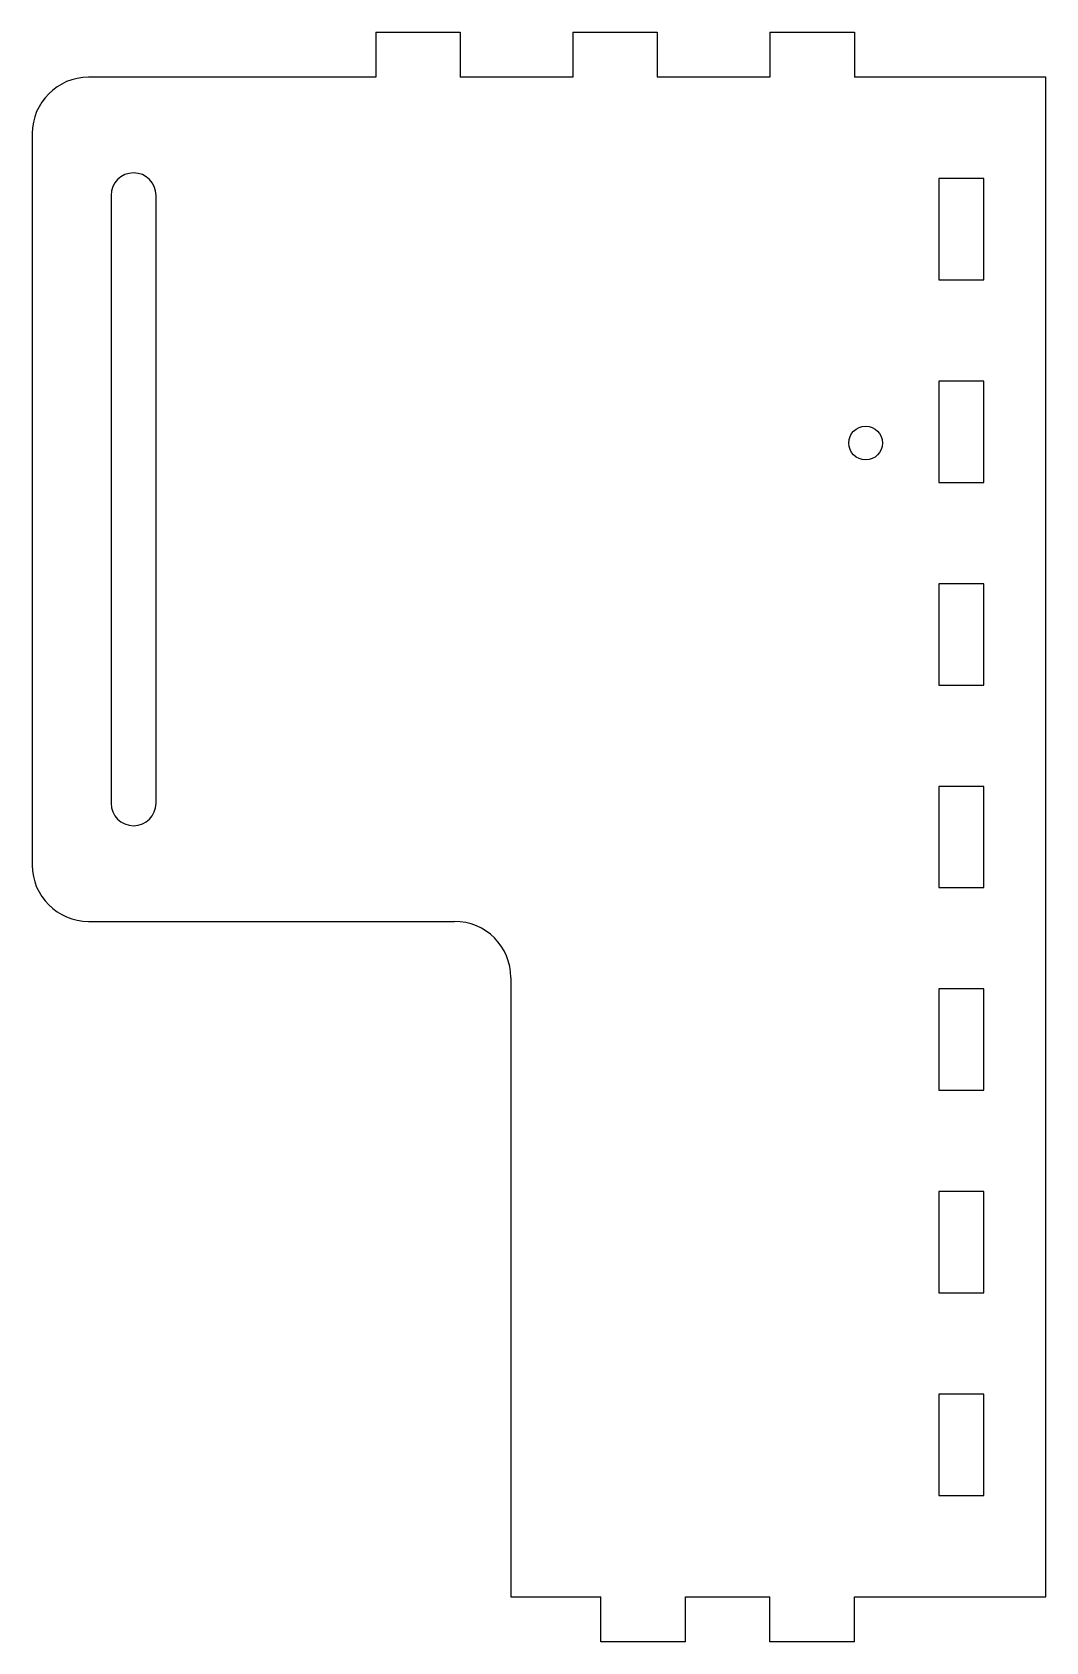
# Model space of a CAD drawing. Header units: millimetres. Extents: x -90 to 90, y -143 to 143.
import ezdxf

# ---------------------------------------------------------------- set-up
doc = ezdxf.new("R2010")
doc.units = ezdxf.units.MM

msp = doc.modelspace()

# ---------------------------------------------------------------- linework, layer by layer
at = {"color": 7, "linetype": 'Continuous', "lineweight": 25}
for p, q in [((-29, 143), (-14, 143)), ((-29, 143), (-29, 135)), ((-14, 143), (-14, 135)), ((6, 143), (6, 135)), ((6, 143), (21, 143)), ((21, 143), (21, 135)), ((41, 143), (41, 135)), ((41, 143), (56, 143)), ((56, 143), (56, 135)), ((-29, 135), (-80, 135)), ((6, 135), (-14, 135)), ((41, 135), (21, 135)), ((90, 135), (56, 135)), ((90, -135), (90, 135)), ((-90, 125), (-90, -5)), ((79, 117), (71, 117)), ((71, 117), (71, 99)), ((79, 99), (79, 117)), ((-76, 114), (-76, 6)), ((-68, 6), (-68, 114)), ((71, 99), (79, 99)), ((79, 81), (71, 81)), ((71, 81), (71, 63)), ((79, 63), (79, 81)), ((71, 63), (79, 63)), ((79, 45), (71, 45)), ((71, 45), (71, 27)), ((79, 27), (79, 45)), ((71, 27), (79, 27)), ((79, 9), (71, 9)), ((71, 9), (71, -9)), ((79, -9), (79, 9)), ((71, -9), (79, -9)), ((-80, -15), (-15, -15)), ((-5, -25), (-5, -135)), ((79, -27), (71, -27)), ((71, -27), (71, -45)), ((79, -45), (79, -27)), ((71, -45), (79, -45)), ((79, -63), (71, -63)), ((71, -63), (71, -81)), ((79, -81), (79, -63)), ((71, -81), (79, -81)), ((79, -99), (71, -99)), ((71, -99), (71, -117)), ((79, -117), (79, -99)), ((71, -117), (79, -117)), ((-5, -135), (11, -135)), ((11, -143), (11, -135)), ((26, -135), (41, -135)), ((26, -143), (26, -135)), ((41, -143), (41, -135)), ((56, -135), (90, -135)), ((56, -143), (56, -135)), ((26, -143), (11, -143)), ((56, -143), (41, -143))]:
    msp.add_line(p, q, dxfattribs=at)
msp.add_circle((58, 70), 3, dxfattribs=at)
for centre, radius, start, end in [((-80, 125), 10, 90, 180), ((-72, 114), 4, 0, 180), ((-72, 6), 4, 180, 0), ((-80, -5), 10, 180, 270), ((-15, -25), 10, 0, 90)]:
    msp.add_arc(centre, radius, start, end, dxfattribs=at)

doc.saveas('drawing.dxf')
